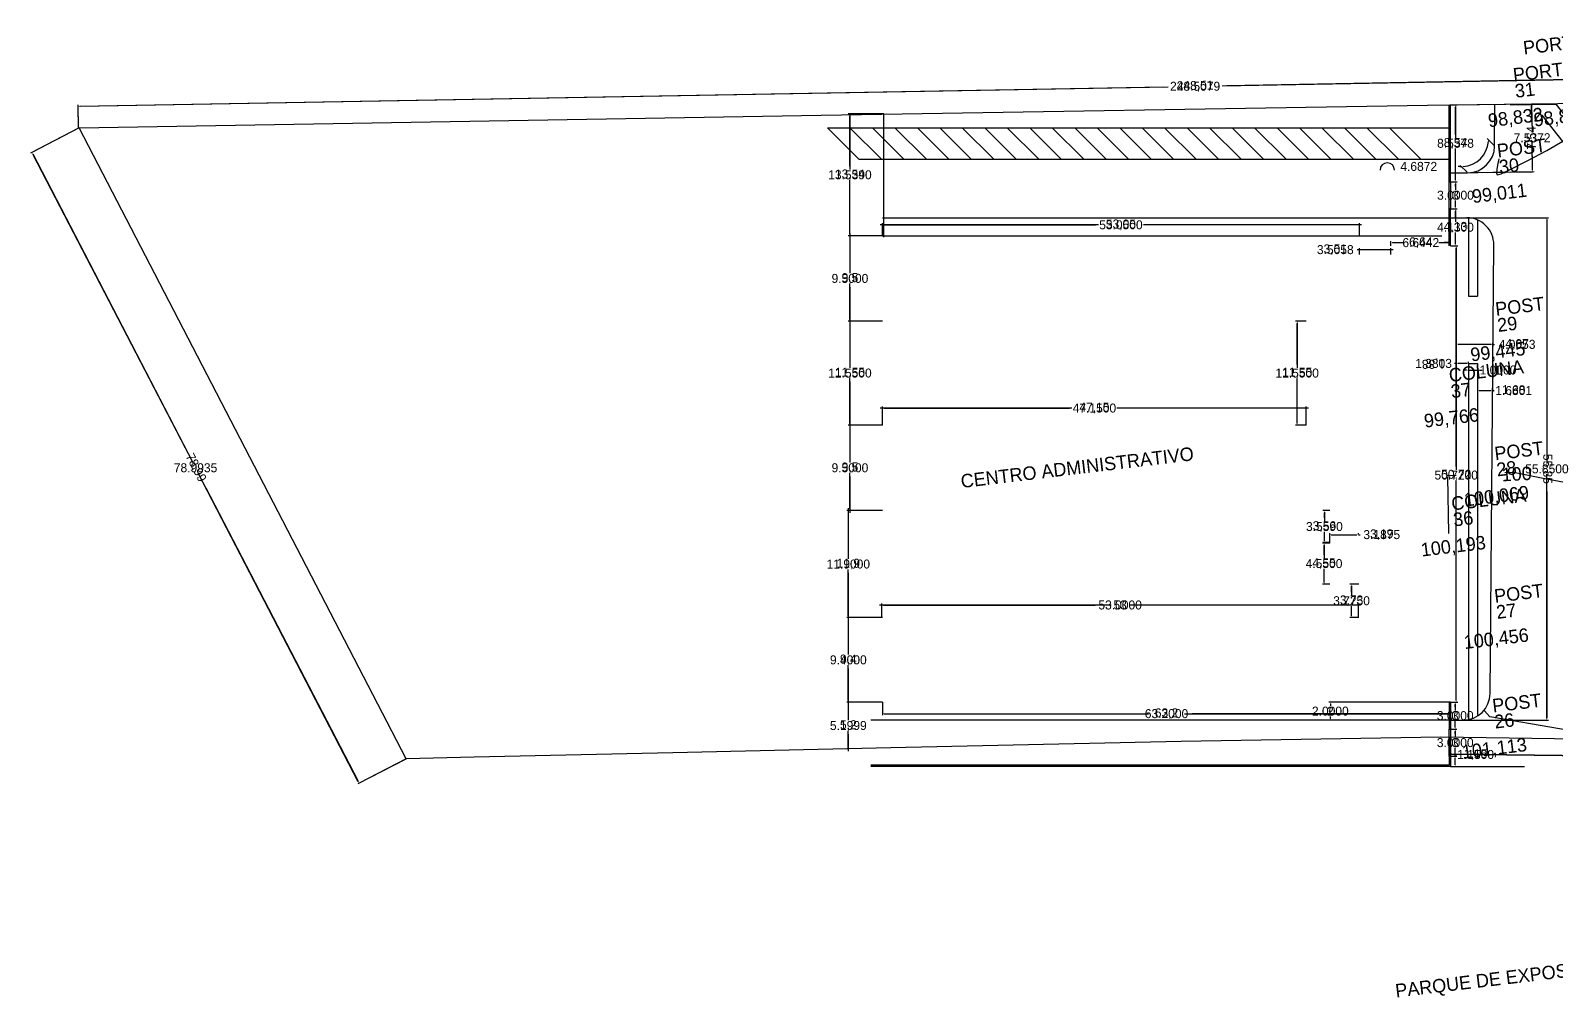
# Model space of a CAD drawing. Header units: metres. Extents: x -999 to 3200, y -1400 to 5056.
# Drawn here: x 824.1 to 993.8, y 4556.1 to 4663.6 of the extents above; entities that cross this region are included whole.
import ezdxf

# ---------------------------------------------------------------- set-up
doc = ezdxf.new("R2010")
doc.units = ezdxf.units.M
for name, color, linetype, true_color in [('0.1', 7, 'Continuous', 0x000001), ('CurvasTG', 7, 'Continuous', 0x000007), ('Layer1', 7, 'Continuous', 0x000001), ('Layer2', 7, 'Continuous', 0x000002), ('LINHA FINAS', 1, 'Continuous', 0x010c03), ('PLANIMETRIA', 7, 'Continuous', 0x000007)]:
    doc.layers.add(name, color=color, linetype=linetype, true_color=true_color)

# ---------------------------------------------------------------- blocks, each defined once
blk = doc.blocks.new('_CLOSEDFILLED')
at = {"color": 0, "linetype": 'BYBLOCK'}
blk.add_solid([(-1, 0.16), (0, 0), (-1, -0.16)], dxfattribs=at)

msp = doc.modelspace()

# ---------------------------------------------------------------- linework, layer by layer
at = {"color": 2}
for p, q in [((956.58, 4657.43), (1077.57, 4659.6)), ((829.6, 4655.15), (950.58, 4657.32)), ((981.9, 4655.3), (991.01, 4655.42)), ((829.39, 4652.71), (829.35, 4655.15)), ((918.95, 4654.3), (915.19, 4654.3)), ((915.19, 4648.5), (915.19, 4654.05)), ((982, 4655.3), (982.54, 4655.3)), ((982.54, 4652), (982.54, 4655.05)), ((991.03, 4653.65), (991.01, 4655.17)), ((829.45, 4652.74), (824.21, 4650.02)), ((824.33, 4649.8), (841.25, 4617.18)), ((982.54, 4647.01), (982.54, 4650.06)), ((991.11, 4648.13), (991.09, 4649.65)), ((982, 4647.76), (991.11, 4647.88)), ((915.19, 4641.01), (915.19, 4646.56)), ((982, 4646.76), (982.54, 4646.76)), ((982, 4646.76), (982.54, 4646.76)), ((982.54, 4646.23), (982.54, 4646.51)), ((982, 4643.76), (982.54, 4643.76)), ((982, 4643.76), (982.54, 4643.76)), ((982.54, 4644.01), (982.54, 4644.29)), ((982.54, 4642.67), (982.54, 4643.51)), ((942.83, 4641.97), (918.55, 4641.97)), ((918.8, 4640.76), (918.8, 4641.97)), ((972.1, 4641.97), (947.83, 4641.97)), ((971.85, 4640.76), (971.85, 4641.97)), ((982, 4642.76), (992.71, 4642.76)), ((992.71, 4642.51), (992.71, 4617.34)), ((915.19, 4641.01), (915.19, 4636.98)), ((918.95, 4640.76), (915.19, 4640.76)), ((918.8, 4640.76), (915.19, 4640.76)), ((982.54, 4639.88), (982.54, 4640.73)), ((975.61, 4639.21), (971.6, 4639.21)), ((971.85, 4638.66), (971.85, 4639.21)), ((975.36, 4639.63), (975.36, 4639.99)), ((975.36, 4638.66), (975.36, 4639.21)), ((975.61, 4639.99), (976.68, 4639.99)), ((980.68, 4639.99), (981.75, 4639.99)), ((982, 4639.63), (982, 4639.99)), ((982, 4639.63), (982.62, 4639.63)), ((982, 4639.63), (982.54, 4639.63)), ((982.62, 4615.12), (982.62, 4639.38)), ((915.19, 4635.04), (915.19, 4631.01)), ((915.19, 4631.51), (915.19, 4626.46)), ((918.8, 4631.26), (915.19, 4631.26)), ((918.8, 4631.26), (915.19, 4631.26)), ((965.95, 4631.26), (964.93, 4631.26)), ((964.93, 4626.46), (964.93, 4631.01)), ((982.62, 4627.1), (982.64, 4628.72)), ((982.89, 4628.72), (986.45, 4628.69)), ((986.69, 4627.06), (986.7, 4628.69)), ((982.62, 4626.56), (982.62, 4626.56)), ((983.75, 4626.56), (982.87, 4626.56)), ((984, 4626.56), (984, 4626.56)), ((984, 4626.56), (984, 4625.83)), ((985, 4626.5), (984.98, 4623.56)), ((985, 4626.56), (985, 4625.83)), ((986.68, 4626.49), (986.66, 4623.55)), ((983.75, 4625.83), (983.5, 4625.83)), ((984, 4625.83), (985, 4625.83)), ((985.25, 4625.83), (985.5, 4625.83)), ((915.19, 4624.52), (915.19, 4619.46)), ((964.93, 4619.96), (964.93, 4624.52)), ((985.23, 4623.56), (986.41, 4623.55)), ((939.88, 4621.6), (918.55, 4621.6)), ((918.8, 4619.71), (918.8, 4621.6)), ((966.2, 4621.6), (944.88, 4621.6)), ((965.95, 4619.71), (965.95, 4621.6)), ((915.19, 4619.96), (915.19, 4615.93)), ((918.8, 4619.71), (915.19, 4619.71)), ((918.8, 4619.71), (915.19, 4619.71)), ((965.95, 4619.71), (964.93, 4619.71)), ((915.19, 4613.99), (915.19, 4609.96)), ((982.62, 4589.16), (982.62, 4613.18)), ((843.56, 4612.74), (860.48, 4580.13)), ((992.71, 4612.34), (992.71, 4587.16)), ((915.01, 4610.46), (915.01, 4605.23)), ((918.8, 4610.21), (915.01, 4610.21)), ((918.8, 4610.21), (915.19, 4610.21)), ((968.55, 4610.21), (967.96, 4610.21)), ((967.96, 4609.4), (967.96, 4609.96)), ((968.55, 4606.59), (967.92, 4606.59)), ((967.92, 4605.28), (967.92, 4606.34)), ((967.96, 4606.9), (967.96, 4607.46)), ((968.55, 4606.65), (967.96, 4606.65)), ((968.55, 4606.59), (968.55, 4607.53)), ((968.8, 4607.53), (971.49, 4607.53)), ((971.74, 4607.53), (971.74, 4607.53)), ((915.01, 4603.29), (915.01, 4598.06)), ((967.92, 4602.29), (967.92, 4603.34)), ((968.55, 4602.04), (967.92, 4602.04)), ((971.8, 4602.04), (970.98, 4602.04)), ((970.98, 4601.14), (970.98, 4601.79)), ((944.24, 4599.71), (918.49, 4599.71)), ((918.74, 4598.31), (918.74, 4599.71)), ((971.99, 4599.71), (946.24, 4599.71)), ((971.74, 4598.31), (971.74, 4599.71)), ((915.01, 4598.56), (915.01, 4594.58)), ((918.8, 4598.31), (915.01, 4598.31)), ((918.8, 4598.31), (915.01, 4598.31)), ((970.98, 4598.56), (970.98, 4599.21)), ((971.8, 4598.31), (970.98, 4598.31)), ((915.01, 4592.64), (915.01, 4588.66)), ((915.01, 4589.16), (915.01, 4587.28)), ((918.8, 4588.91), (915.01, 4588.91)), ((915.01, 4588.91), (915.01, 4588.91)), ((918.8, 4588.91), (918.8, 4587.63)), ((919.05, 4587.63), (948.4, 4587.63)), ((952.4, 4587.63), (981.75, 4587.63)), ((982, 4588.91), (968.62, 4588.91)), ((982, 4588.91), (982, 4587.63)), ((982, 4588.91), (982.62, 4588.91)), ((982, 4588.91), (982.51, 4588.91)), ((982.51, 4588.38), (982.51, 4588.66)), ((982, 4586.91), (968.62, 4586.91)), ((982, 4586.91), (992.71, 4586.91)), ((982, 4585.91), (982.51, 4585.91)), ((982, 4585.91), (982.51, 4585.91)), ((982.51, 4586.16), (982.51, 4586.44)), ((915.01, 4585.34), (915.01, 4583.46)), ((981.85, 4585.02), (981.83, 4583.13)), ((982.51, 4585.38), (982.51, 4585.66)), ((865.83, 4582.62), (860.6, 4579.9)), ((915.01, 4583.71), (915.01, 4583.71)), ((982, 4582.91), (982.51, 4582.91)), ((1024.22, 4582.69), (982.08, 4583.12)), ((982.51, 4583.16), (982.51, 4583.44))]:
    msp.add_line(p, q, dxfattribs=at)
at = {"color": 7}
for p, q in [((986.89, 4650.74, -102), (986.93, 4655.37, -102)), ((993.71, 4655.39, -102), (1021.49, 4619.99, -102)), ((918.95, 4640.61, -102), (918.95, 4654.3, -102)), ((981.85, 4646.76, -102), (981.85, 4655.3, -102)), ((982, 4646.76, -102), (982, 4655.3, -102)), ((992.14, 4654.16, -102), (1020.55, 4617.95, -102)), ((982, 4647.76, -102), (983.89, 4647.76, -102)), ((981.85, 4646.76, -102), (982, 4646.76, -102)), ((981.85, 4639.63, -102), (981.85, 4643.76, -102)), ((981.85, 4643.76, -102), (982, 4643.76, -102)), ((982, 4639.63, -102), (982, 4643.76, -102)), ((982, 4642.76, -102), (983.8, 4642.76, -102)), ((984, 4642.76, -102), (984, 4634.05, -102)), ((985, 4642.51, -102), (985, 4634.05, -102)), ((918.8, 4640.76, -102), (981.03, 4640.76, -102)), ((986.38, 4589.89, -102), (986.8, 4639.74, -102)), ((984, 4634.05, -102), (985, 4634.05, -102)), ((984, 4626.56, -102), (985, 4626.56, -102)), ((984, 4626.56, -102), (984, 4586.98, -102)), ((985, 4626.56, -102), (985, 4587.39, -102)), ((981.65, 4613.96, -102), (981.77, 4607.66, -102)), ((981.85, 4588.91, -102), (981.85, 4585.91, -102)), ((982, 4588.91, -102), (982, 4585.91, -102)), ((981.85, 4585.91, -102), (982, 4585.91, -102)), ((982, 4586.91, -102), (983.38, 4586.91, -102)), ((981.85, 4582.91, -102), (981.85, 4581.91, -102)), ((981.85, 4582.91, -102), (982, 4582.91, -102)), ((982, 4582.91), (982.51, 4582.91)), ((982, 4582.91, -102), (982, 4581.76, -102)), ((982.51, 4582.01), (982.51, 4582.66)), ((981.85, 4581.91, -102), (917.5, 4581.91, -102)), ((982, 4581.76, -102), (917.5, 4581.76, -102)), ((982, 4581.76), (982.51, 4581.76)), ((982, 4581.76, -102), (990.22, 4581.76, -102))]:
    msp.add_line(p, q, dxfattribs=at)
for p, q in [((982.07, 4582.91), (982.69, 4582.91)), ((982.51, 4582.91), (982.51, 4583.09)), ((982.51, 4583.09), (982.69, 4583.09)), ((982.51, 4581.94), (982.51, 4582.73)), ((982.07, 4581.76), (982.69, 4581.76))]:
    msp.add_line(p, q)
msp.add_lwpolyline([(829.45, 4652.74), (912, 4654.17), (979.44, 4655.27), (1005.52, 4655.62), (1045.77, 4656.62), (1077.86, 4657.16), (1078.49, 4626.28), (1156.3, 4628.36), (1156.48, 4607.77), (1156.54, 4601.85), (1156.67, 4587.18), (1126.92, 4585.47), (1106.14, 4584.36), (1082.94, 4583.18), (1071.63, 4584.09), (1018.83, 4584.47), (980.9, 4585.03), (952.04, 4584.54), (919.75, 4583.82), (895.5, 4583.28), (873.4, 4582.79), (865.83, 4582.62), (829.45, 4652.74)], dxfattribs=at)
for centre, start, end in [((983.89, 4650.76, -102), 270, 359.5186), ((983.8, 4639.76, -102), 359.5186, 90), ((983.38, 4589.91, -102), 270, 359.5186)]:
    msp.add_arc(centre, 3, start, end, dxfattribs=at)
for points in [[(982.48, 4582.73), (982.54, 4582.73), (982.51, 4582.91)], [(982.48, 4581.94), (982.54, 4581.94), (982.51, 4581.76)]]:
    msp.add_solid(points)
at = {"layer": '0.1', "color": 1}
for points in [[(981.85, 4646.76), (982, 4646.76), (982, 4643.76), (981.85, 4643.76)], [(981.85, 4585.91), (982, 4585.91), (982, 4582.91), (981.85, 4582.91)]]:
    msp.add_lwpolyline(points, close=True, dxfattribs=at)
at = {"layer": 'CurvasTG', "color": 54}
for points in [[(987.35, 4649.32), (987.21, 4648.59), (987.13, 4648.12), (987.09, 4647.73), (987.17, 4647.54), (987.61, 4647.66), (988.68, 4648.17), (990.52, 4649.09), (992.7, 4650.25), (994.66, 4651.4), (995.95, 4652.34), (996.66, 4653.05), (997.01, 4653.52), (997.17, 4653.76), (997.23, 4653.86), (997.24, 4653.87)], [(1001.86, 4584.6), (986.37, 4587.29), (985.78, 4587.95)]]:
    msp.add_lwpolyline(points, dxfattribs=at)
at = {"layer": 'CurvasTG', "color": 2}
for points in [[(981.65, 4614.1), (982.62, 4614.15)], [(988.02, 4614.43), (988.99, 4614.48), (992.46, 4613.76), (996.85, 4612.97)]]:
    msp.add_lwpolyline(points, dxfattribs=at)
at = {"layer": 'Defpoints'}
for p in [(991.01, 4655.42), (915.19, 4654.3), (918.95, 4654.3, -102), (981.9, 4655.3, -102), (982, 4655.3, -102), (982.54, 4655.3), (829.39, 4652.71), (829.45, 4652.74, -102), (983.89, 4650.76, -102), (986.89, 4650.74, -102), (985.79, 4649.94), (982, 4647.76, -102), (983.89, 4647.76, -102), (982, 4646.76, -102), (982, 4646.76, -102), (982.54, 4646.76), (982, 4643.76, -102), (982, 4643.76, -102), (982.54, 4643.76), (918.8, 4641.97), (982, 4642.76, -102), (918.8, 4640.76, -102), (918.8, 4640.76, -102), (918.95, 4640.76, -102), (971.85, 4640.76, -102), (971.85, 4639.21), (971.85, 4638.66, -102), (975.36, 4639.63, -102), (975.36, 4638.66, -102), (982, 4639.99), (982, 4639.63, -102), (982, 4639.63, -102), (982, 4639.63, -102), (982.62, 4639.63), (915.19, 4631.26), (918.8, 4631.26, -102), (918.8, 4631.26, -102), (964.93, 4631.26), (965.95, 4631.26, -102), (986.7, 4628.69), (982.62, 4627.1), (982.62, 4626.56), (982.62, 4626.56), (984, 4626.56, -102), (984, 4626.56), (985, 4626.56, -102), (985, 4626.5), (986.68, 4626.49, -102), (986.69, 4627.06, -102), (985, 4625.83), (986.66, 4623.55), (918.8, 4621.6), (915.19, 4619.71), (918.8, 4619.71, -102), (918.8, 4619.71, -102), (918.8, 4619.71, -102), (965.95, 4619.71, -102), (965.95, 4619.71, -102), (915.19, 4610.21), (918.8, 4610.21, -102), (918.8, 4610.21, -102), (967.96, 4610.21), (968.55, 4610.21), (967.92, 4606.59), (968.55, 4606.65), (968.55, 4606.59, -102), (968.55, 4606.59, -102), (971.74, 4607.53), (971.74, 4607.53), (968.55, 4602.04, -102), (970.98, 4602.04), (971.8, 4602.04, -102), (918.74, 4599.71), (915.01, 4598.31), (918.74, 4598.31), (918.8, 4598.31, -102), (918.8, 4598.31, -102), (971.74, 4598.31), (971.8, 4598.31, -102), (915.01, 4588.91), (915.01, 4588.91), (918.8, 4588.91, -102), (918.8, 4588.91, -102), (968.62, 4588.91), (982, 4588.91, -102), (982, 4588.91, -102), (982, 4588.91, -102), (982, 4588.91, -102), (982, 4587.63), (982.51, 4588.91), (982, 4586.91, -102), (982, 4586.91, -102), (982, 4585.91, -102), (982, 4585.91, -102), (982.51, 4585.91), (992.71, 4586.91), (981.85, 4585.02, -102), (865.83, 4582.62, -102), (915.01, 4583.71), (915.01, 4583.71), (981.83, 4583.13), (982, 4582.91, -102), (982, 4582.91, -102), (982.51, 4582.91), (982, 4581.76, -102), (860.6, 4579.9)]:
    msp.add_point(p, dxfattribs=at)
at = {"layer": 'Layer1', "color": 1}
msp.add_lwpolyline([(988.63, 4655.31), (993.71, 4655.39)], dxfattribs=at)
at = {"layer": 'Layer2'}
for p, q in [((1077.64, 4659.6), (957.09, 4657.44)), ((829.53, 4655.15), (950.08, 4657.31)), ((981.97, 4655.3), (991.19, 4655.42)), ((829.39, 4652.77), (829.35, 4655.33)), ((918.89, 4654.3), (915.01, 4654.3)), ((915.19, 4654.12), (915.19, 4648.12)), ((982.07, 4655.3), (982.72, 4655.3)), ((982.54, 4655.12), (982.54, 4651.62)), ((991.01, 4655.24), (991.05, 4652.24)), ((829.39, 4652.71), (824.05, 4649.94)), ((982.54, 4646.94), (982.54, 4650.44)), ((986.84, 4650.78), (986.07, 4651.56)), ((991.11, 4648.06), (991.07, 4651.06)), ((824.3, 4649.86), (842.1, 4615.55)), ((983.84, 4647.81), (983.07, 4648.58)), ((915.19, 4640.94), (915.19, 4646.94)), ((982.07, 4647.76), (991.29, 4647.89)), ((983.02, 4648.46), (982.84, 4648.46)), ((982.07, 4646.76), (982.72, 4646.76)), ((982.07, 4646.76), (982.72, 4646.76)), ((982.54, 4646.58), (982.54, 4645.85)), ((982.07, 4643.76), (982.72, 4643.76)), ((982.07, 4643.76), (982.72, 4643.76)), ((982.54, 4643.94), (982.54, 4644.67)), ((982.54, 4643.58), (982.54, 4642.29)), ((918.8, 4640.83), (918.8, 4642.15)), ((918.98, 4641.97), (942.49, 4641.97)), ((971.67, 4641.97), (948.17, 4641.97)), ((971.85, 4640.83), (971.85, 4642.15)), ((982.07, 4642.76), (992.89, 4642.76)), ((992.71, 4642.58), (992.71, 4615.43)), ((918.89, 4640.76), (915.01, 4640.76)), ((918.74, 4640.76), (915.01, 4640.76)), ((915.19, 4640.58), (915.19, 4636.6)), ((975.36, 4639.7), (975.36, 4640.17)), ((982, 4639.7), (982, 4640.17)), ((982.54, 4639.81), (982.54, 4641.11)), ((971.85, 4639.21), (971.67, 4639.21)), ((971.85, 4638.73), (971.85, 4639.39)), ((975.18, 4639.21), (972.03, 4639.21)), ((975.36, 4638.73), (975.36, 4639.39)), ((975.54, 4639.99), (976.09, 4639.99)), ((981.82, 4639.99), (981.27, 4639.99)), ((982.07, 4639.63), (982.72, 4639.63)), ((982.07, 4639.63), (982.8, 4639.63)), ((982.62, 4639.45), (982.62, 4614.74)), ((915.19, 4631.44), (915.19, 4635.42)), ((918.74, 4631.26), (915.01, 4631.26)), ((918.74, 4631.26), (915.01, 4631.26)), ((915.19, 4631.08), (915.19, 4626.08)), ((965.89, 4631.26), (964.75, 4631.26)), ((964.93, 4631.08), (964.93, 4626.08)), ((982.62, 4627.16), (982.64, 4628.9)), ((982.82, 4628.72), (986.52, 4628.69)), ((986.69, 4627.12), (986.7, 4628.87)), ((986.7, 4628.69), (986.88, 4628.68)), ((982.62, 4626.56), (982.44, 4626.56)), ((982.62, 4626.63), (982.62, 4626.74)), ((983.82, 4626.56), (982.8, 4626.56)), ((984, 4626.63), (984, 4626.74)), ((984, 4626.5), (984, 4625.65)), ((985, 4626.5), (985, 4625.65)), ((915.19, 4619.89), (915.19, 4624.9)), ((964.93, 4619.89), (964.93, 4624.9)), ((984.18, 4625.83), (984.82, 4625.83)), ((985, 4626.44), (984.98, 4623.38)), ((985, 4625.83), (985.18, 4625.83)), ((986.68, 4626.42), (986.66, 4623.37)), ((985.16, 4623.56), (986.48, 4623.55)), ((986.66, 4623.55), (986.84, 4623.55)), ((918.8, 4619.78), (918.8, 4621.78)), ((918.98, 4621.6), (939.62, 4621.6)), ((965.77, 4621.6), (945.14, 4621.6)), ((965.95, 4619.78), (965.95, 4621.78)), ((918.74, 4619.71), (915.01, 4619.71)), ((918.74, 4619.71), (915.01, 4619.71)), ((965.89, 4619.71), (964.75, 4619.71)), ((915.19, 4619.53), (915.19, 4615.55)), ((860.51, 4580.06), (842.71, 4614.37)), ((915.19, 4610.39), (915.19, 4614.37)), ((982.62, 4589.09), (982.62, 4613.56)), ((992.71, 4587.09), (992.71, 4614.25)), ((918.74, 4610.21), (914.83, 4610.21)), ((918.74, 4610.21), (915.01, 4610.21)), ((915.01, 4610.03), (915.01, 4604.85)), ((968.49, 4610.21), (967.78, 4610.21)), ((967.96, 4610.03), (967.96, 4609.02)), ((967.96, 4606.83), (967.96, 4607.84)), ((968.49, 4606.59), (967.74, 4606.59)), ((968.49, 4606.65), (967.78, 4606.65)), ((967.92, 4606.41), (967.92, 4604.9)), ((968.55, 4606.65), (968.55, 4607.71)), ((968.73, 4607.53), (971.56, 4607.53)), ((971.74, 4607.59), (971.74, 4607.71)), ((971.74, 4607.53), (971.92, 4607.53)), ((915.01, 4598.49), (915.01, 4603.67)), ((967.92, 4602.22), (967.92, 4603.72)), ((968.49, 4602.04), (967.74, 4602.04)), ((971.74, 4602.04), (970.8, 4602.04)), ((970.98, 4601.86), (970.98, 4600.77)), ((918.74, 4598.38), (918.74, 4599.89)), ((918.92, 4599.71), (942.48, 4599.71)), ((971.56, 4599.71), (948, 4599.71)), ((970.98, 4598.49), (970.98, 4599.59)), ((971.74, 4598.38), (971.74, 4599.89)), ((918.74, 4598.31), (914.83, 4598.31)), ((918.74, 4598.31), (914.83, 4598.31)), ((915.01, 4598.13), (915.01, 4594.2)), ((971.74, 4598.31), (970.8, 4598.31)), ((915.01, 4589.09), (915.01, 4593.02)), ((918.74, 4588.91), (914.83, 4588.91)), ((914.95, 4588.91), (914.83, 4588.91)), ((915.01, 4588.73), (915.01, 4586.9)), ((918.8, 4588.85), (918.8, 4587.45)), ((918.98, 4587.63), (947.56, 4587.63)), ((981.82, 4587.63), (953.24, 4587.63)), ((981.94, 4588.91), (968.44, 4588.91)), ((968.62, 4588.73), (968.62, 4588.5)), ((982, 4588.85), (982, 4587.45)), ((982.07, 4588.91), (982.69, 4588.91)), ((982.07, 4588.91), (982.8, 4588.91)), ((982.51, 4588.73), (982.51, 4588)), ((981.94, 4586.91), (968.44, 4586.91)), ((968.62, 4587.09), (968.62, 4587.32)), ((982.07, 4586.91), (992.89, 4586.91)), ((982.07, 4585.91), (982.69, 4585.91)), ((982.07, 4585.91), (982.69, 4585.91)), ((982.51, 4586.09), (982.51, 4586.82)), ((915.01, 4583.89), (915.01, 4585.72)), ((981.85, 4584.96), (981.83, 4582.95)), ((982.51, 4585.73), (982.51, 4585)), ((865.78, 4582.59), (860.44, 4579.82)), ((914.95, 4583.71), (914.83, 4583.71)), ((982.01, 4583.12), (1023.72, 4582.69)), ((982.07, 4582.91), (982.69, 4582.91)), ((982.51, 4583.09), (982.51, 4583.82))]:
    msp.add_line(p, q, dxfattribs=at)
for centre, radius, start, end in [((983.2, 4651.45), 3, 273.4383, 356.0804), ((974.95, 4648.06), 0.8, 360, 180), ((983.2, 4651.45), 3, 266.5617, 270)]:
    msp.add_arc(centre, radius, start, end, dxfattribs=at)
for points in [[(991.04, 4655.24), (990.98, 4655.24), (991.01, 4655.42)], [(829.53, 4655.18), (829.53, 4655.12), (829.35, 4655.15)], [(915.16, 4654.12), (915.22, 4654.12), (915.19, 4654.3)], [(982.51, 4655.12), (982.57, 4655.12), (982.54, 4655.3)], [(986.16, 4651.25), (986.22, 4651.25), (986.2, 4651.43)], [(824.32, 4649.87), (824.27, 4649.85), (824.21, 4650.02)], [(982.51, 4646.94), (982.57, 4646.94), (982.54, 4646.76)], [(983.38, 4648.43), (983.38, 4648.49), (983.2, 4648.45)], [(991.14, 4648.07), (991.08, 4648.06), (991.11, 4647.88)], [(982.51, 4646.58), (982.57, 4646.58), (982.54, 4646.76)], [(982.51, 4643.94), (982.57, 4643.94), (982.54, 4643.76)], [(982.51, 4643.58), (982.57, 4643.58), (982.54, 4643.76)], [(918.98, 4642), (918.98, 4641.94), (918.8, 4641.97)], [(971.67, 4642), (971.67, 4641.94), (971.85, 4641.97)], [(992.68, 4642.58), (992.74, 4642.58), (992.71, 4642.76)], [(915.16, 4640.94), (915.22, 4640.94), (915.19, 4640.76)], [(915.16, 4640.58), (915.22, 4640.58), (915.19, 4640.76)], [(972.03, 4639.24), (972.03, 4639.18), (971.85, 4639.21)], [(975.18, 4639.24), (975.18, 4639.18), (975.36, 4639.21)], [(975.54, 4640.02), (975.54, 4639.96), (975.36, 4639.99)], [(981.82, 4640.02), (981.82, 4639.96), (982, 4639.99)], [(982.51, 4639.81), (982.57, 4639.81), (982.54, 4639.63)], [(982.59, 4639.45), (982.65, 4639.45), (982.62, 4639.63)], [(915.16, 4631.44), (915.22, 4631.44), (915.19, 4631.26)], [(915.16, 4631.08), (915.22, 4631.08), (915.19, 4631.26)], [(964.9, 4631.08), (964.96, 4631.08), (964.93, 4631.26)], [(982.82, 4628.75), (982.82, 4628.69), (982.64, 4628.72)], [(986.52, 4628.72), (986.52, 4628.66), (986.7, 4628.69)], [(982.8, 4626.59), (982.8, 4626.53), (982.62, 4626.56)], [(983.82, 4626.59), (983.82, 4626.53), (984, 4626.56)], [(984.18, 4625.86), (984.18, 4625.8), (984, 4625.83)], [(984.82, 4625.86), (984.82, 4625.8), (985, 4625.83)], [(985.16, 4623.59), (985.16, 4623.53), (984.98, 4623.56)], [(986.48, 4623.58), (986.48, 4623.52), (986.66, 4623.55)], [(918.98, 4621.63), (918.98, 4621.57), (918.8, 4621.6)], [(965.77, 4621.63), (965.77, 4621.57), (965.95, 4621.6)], [(915.16, 4619.89), (915.22, 4619.89), (915.19, 4619.71)], [(915.16, 4619.53), (915.22, 4619.53), (915.19, 4619.71)], [(964.9, 4619.89), (964.96, 4619.89), (964.93, 4619.71)], [(914.98, 4610.03), (915.04, 4610.03), (915.01, 4610.21)], [(915.16, 4610.39), (915.22, 4610.39), (915.19, 4610.21)], [(967.93, 4610.03), (967.99, 4610.03), (967.96, 4610.21)], [(967.89, 4606.41), (967.95, 4606.41), (967.92, 4606.59)], [(967.93, 4606.83), (967.99, 4606.83), (967.96, 4606.65)], [(968.73, 4607.56), (968.73, 4607.5), (968.55, 4607.53)], [(971.56, 4607.56), (971.56, 4607.5), (971.74, 4607.53)], [(967.89, 4602.22), (967.95, 4602.22), (967.92, 4602.04)], [(970.95, 4601.86), (971.01, 4601.86), (970.98, 4602.04)], [(918.92, 4599.74), (918.92, 4599.68), (918.74, 4599.71)], [(971.56, 4599.74), (971.56, 4599.68), (971.74, 4599.71)], [(914.98, 4598.49), (915.04, 4598.49), (915.01, 4598.31)], [(914.98, 4598.13), (915.04, 4598.13), (915.01, 4598.31)], [(970.95, 4598.49), (971.01, 4598.49), (970.98, 4598.31)], [(914.98, 4589.09), (915.04, 4589.09), (915.01, 4588.91)], [(914.98, 4588.73), (915.04, 4588.73), (915.01, 4588.91)], [(918.98, 4587.66), (918.98, 4587.6), (918.8, 4587.63)], [(968.59, 4588.73), (968.65, 4588.73), (968.62, 4588.91)], [(981.82, 4587.66), (981.82, 4587.6), (982, 4587.63)], [(982.48, 4588.73), (982.54, 4588.73), (982.51, 4588.91)], [(982.59, 4589.09), (982.65, 4589.09), (982.62, 4588.91)], [(968.59, 4587.09), (968.65, 4587.09), (968.62, 4586.91)], [(982.48, 4586.09), (982.54, 4586.09), (982.51, 4585.91)], [(982.48, 4585.73), (982.54, 4585.73), (982.51, 4585.91)], [(992.68, 4587.09), (992.74, 4587.09), (992.71, 4586.91)], [(914.98, 4583.89), (915.04, 4583.89), (915.01, 4583.71)], [(982.01, 4583.15), (982.01, 4583.09), (981.83, 4583.13)], [(982.48, 4583.09), (982.54, 4583.09), (982.51, 4582.91)], [(860.54, 4580.08), (860.49, 4580.05), (860.6, 4579.9)]]:
    msp.add_solid(points, dxfattribs=at)
at = {"layer": 'LINHA FINAS', "color": 1, "true_color": 0x010c03}
for p, q in [((912.69, 4652.76, -102), (981.85, 4652.76, -102)), ((912.69, 4652.76, -102), (916.19, 4649.26, -102)), ((915.19, 4652.76, -102), (918.69, 4649.26, -102)), ((917.69, 4652.76, -102), (921.19, 4649.26, -102)), ((920.19, 4652.76, -102), (923.69, 4649.26, -102)), ((922.69, 4652.76, -102), (926.19, 4649.26, -102)), ((925.19, 4652.76, -102), (928.69, 4649.26, -102)), ((927.69, 4652.76, -102), (931.19, 4649.26, -102)), ((930.19, 4652.76, -102), (933.69, 4649.26, -102)), ((932.69, 4652.76, -102), (936.19, 4649.26, -102)), ((935.19, 4652.76, -102), (938.69, 4649.26, -102)), ((937.69, 4652.76, -102), (941.19, 4649.26, -102)), ((940.19, 4652.76, -102), (943.69, 4649.26, -102)), ((942.69, 4652.76, -102), (946.19, 4649.26, -102)), ((945.19, 4652.76, -102), (948.69, 4649.26, -102)), ((947.69, 4652.76, -102), (951.19, 4649.26, -102)), ((950.19, 4652.76, -102), (953.69, 4649.26, -102)), ((952.69, 4652.76, -102), (956.19, 4649.26, -102)), ((955.19, 4652.76, -102), (958.69, 4649.26, -102)), ((957.69, 4652.76, -102), (961.19, 4649.26, -102)), ((960.19, 4652.76, -102), (963.69, 4649.26, -102)), ((962.69, 4652.76, -102), (966.19, 4649.26, -102)), ((965.19, 4652.76, -102), (968.69, 4649.26, -102)), ((967.69, 4652.76, -102), (971.19, 4649.26, -102)), ((970.19, 4652.76, -102), (973.69, 4649.26, -102)), ((972.69, 4652.76, -102), (976.19, 4649.26, -102)), ((975.19, 4652.76, -102), (978.69, 4649.26, -102)), ((916.19, 4649.26, -102), (981.85, 4649.26, -102)), ((918.8, 4642.76, -102), (981.85, 4642.76, -102)), ((982, 4586.91, -102), (917.5, 4586.91, -102))]:
    msp.add_line(p, q, dxfattribs=at)

# ---------------------------------------------------------------- block references
at = {"color": 7, "xscale": 0.25, "yscale": 0.25}
for p, rotation in [((982.51, 4582.91), 90), ((982.51, 4581.76), 270)]:
    msp.add_blockref('_CLOSEDFILLED', p, dxfattribs=dict(at, rotation=rotation))
at = {"layer": 'Layer2', "color": 2, "xscale": 0.25, "yscale": 0.25}
for p, rotation in [((991.01, 4655.42), 90.766654352432), ((829.35, 4655.15), 181.02707161820476), ((915.19, 4654.3), 90), ((982.54, 4655.3), 90), ((824.21, 4650.02), 117.42465293800873), ((982.54, 4646.76), 270), ((991.11, 4647.88), 270.766654352432), ((982.54, 4646.76), 90), ((982.54, 4643.76), 270), ((982.54, 4643.76), 90), ((971.85, 4641.97), 180), ((992.71, 4642.76), 90), ((915.19, 4640.76), 270), ((915.19, 4640.76), 270), ((975.36, 4639.99), 180), ((975.36, 4639.21), 180), ((982.54, 4639.63), 270), ((982.62, 4639.63), 90), ((915.19, 4631.26), 270), ((915.19, 4631.26), 90), ((964.93, 4631.26), 90), ((982.64, 4628.72), 179.51862933706826), ((986.7, 4628.69), -0.48137066293173897), ((982.62, 4626.56), 180), ((984, 4626.56), 360), ((985, 4625.83), 180), ((984.98, 4623.56), 179.51862933714133), ((986.66, 4623.55), -0.48137066285867647), ((965.95, 4621.6), 180), ((915.19, 4619.71), 270), ((915.19, 4619.71), 90), ((964.93, 4619.71), 270), ((915.01, 4610.21), 270), ((915.19, 4610.21), 90), ((967.96, 4610.21), 90), ((967.92, 4606.59), 90), ((967.96, 4606.65), 270), ((968.55, 4607.53), 180), ((967.92, 4602.04), 270), ((970.98, 4602.04), 90), ((971.74, 4599.71), 180), ((915.01, 4598.31), 270), ((915.01, 4598.31), 90), ((970.98, 4598.31), 270), ((915.01, 4588.91), 270), ((982.62, 4588.91), 270), ((915.01, 4588.91), 90), ((918.8, 4587.63), 180), ((968.62, 4588.91), 90), ((982.51, 4588.91), 90), ((968.62, 4586.91), 270), ((982.51, 4585.91), 270), ((982.51, 4585.91), 90), ((992.71, 4586.91), -90), ((915.01, 4583.71), 90), ((981.83, 4583.13), 179.40793999236723), ((982.51, 4582.91), 270), ((860.6, 4579.9), -62.57534706199127)]:
    msp.add_blockref('_CLOSEDFILLED', p, dxfattribs=dict(at, rotation=rotation))
for p in [(918.8, 4641.97), (971.85, 4639.21), (982, 4639.99), (984, 4625.83), (918.8, 4621.6), (971.74, 4607.53), (918.74, 4599.71), (982, 4587.63)]:
    msp.add_blockref('_CLOSEDFILLED', p, dxfattribs=at)

# ---------------------------------------------------------------- texts
at = {"color": 4}
for s, p in [('PORTAO', (989.03, 4657.88, -3.17)), ('POST', (987.25, 4649.45, -2.99)), ('POST', (987.06, 4631.85, -2.56)), ('COLUNA', (981.9, 4624.49, -2.23)), ('POST', (986.97, 4615.79, -1.93)), ('COLUNA', (982.17, 4610.22, -1.81)), ('POST', (986.94, 4599.95, -1.54)), ('POST', (986.73, 4587.76, -0.89))]:
    msp.add_text(s, height=1.5, rotation=6.8353, dxfattribs=at).set_placement(p)
at = {"color": 1}
for s, p in [('31', (989.24, 4656.09, -3.17)), ('30', (987.47, 4647.66, -2.99)), ('29', (987.28, 4630.06, -2.56)), ('37', (982.12, 4622.7, -2.23)), ('28', (987.19, 4614, -1.93)), ('36', (982.38, 4608.44, -1.81)), ('27', (987.16, 4598.16, -1.54)), ('26', (986.95, 4585.97, -0.89))]:
    msp.add_text(s, height=1.5, rotation=6.8353, dxfattribs=at).set_placement(p)
at = {"color": 7}
for s, p in [('98,832', (986.25, 4652.81, -3.17)), ('98,851', (991.33, 4652.89, -3.15)), ('99,011', (984.47, 4644.38, -2.99)), ('99,445', (984.29, 4626.78, -2.56)), ('99,766', (979.13, 4619.42, -2.23)), ('100,069', (983.59, 4610.65, -1.93)), ('100,193', (978.78, 4605.09, -1.81)), ('100,456', (983.56, 4594.81, -1.54)), ('101,113', (983.35, 4582.62, -0.89))]:
    msp.add_text(s, height=1.5, rotation=6.8353, dxfattribs=at).set_placement(p)
at = {"insert": (984.78, 4583.09), "char_height": 1, "attachment_point": 5}
msp.add_mtext('\\A1;1.1500', dxfattribs=at)
at = {"color": 7, "insert": (984.78, 4583.09), "char_height": 1, "attachment_point": 5}
msp.add_mtext('1,15', dxfattribs=at)
at = {"layer": 'CurvasTG', "color": 2}
msp.add_text('100', height=1.5, rotation=2.9777, dxfattribs=at).set_placement((987.71, 4613.45, -2))
at = {"layer": 'Layer2', "char_height": 1, "attachment_point": 5}
for s, insert in [('\\A1;248.5079', (953.58, 4657.37)), ('\\A1;7.5372', (991.06, 4651.65)), ('\\A1;8.5378', (982.54, 4651.03)), ('\\A1;4.6872', (978.45, 4648.46)), ('\\A1;13.5390', (915.19, 4647.53)), ('\\A1;3.0000', (982.54, 4645.26)), ('\\A1;53.0500', (945.33, 4641.97)), ('\\A1;4.1300', (982.54, 4641.7)), ('\\A1;6.6442', (978.68, 4639.99)), ('\\A1;3.5058', (969.17, 4639.21)), ('\\A1;9.5000', (915.19, 4636.01)), ('\\A1;4.0653', (989.39, 4628.68)), ('\\A1;1.3803', (980.1, 4626.56)), ('\\A1;11.5500', (915.19, 4625.49)), ('\\A1;11.5500', (964.93, 4625.49)), ('\\A1;1.0000', (987.27, 4625.83)), ('\\A1;1.6801', (989.01, 4623.55)), ('\\A1;47.1500', (942.38, 4621.6)), ('\\A1;78.9935', (842.41, 4614.96)), ('\\A1;9.5000', (915.19, 4614.96)), ('\\A1;50.7200', (982.62, 4614.15)), ('\\A1;55.8500', (992.71, 4614.84)), ('\\A1;3.5590', (967.96, 4608.43)), ('\\A1;3.1875', (974.34, 4607.53)), ('\\A1;11.9000', (915.01, 4604.26)), ('\\A1;4.5500', (967.92, 4604.31)), ('\\A1;53.0000', (945.24, 4599.71)), ('\\A1;3.7250', (970.98, 4600.18)), ('\\A1;9.4000', (915.01, 4593.61)), ('\\A1;63.2000', (950.4, 4587.63)), ('\\A1;2.0000', (968.62, 4587.91)), ('\\A1;3.0000', (982.51, 4587.41)), ('\\A1;5.1999', (915.01, 4586.31)), ('\\A1;3.0000', (982.51, 4584.41))]:
    msp.add_mtext(s, dxfattribs=dict(at, insert=insert))
at = {"layer": 'Layer2', "color": 2, "char_height": 1, "attachment_point": 5}
for s, insert, rotation in [('248,51', (953.58, 4657.37), 1.0271), ('7,54', (991.06, 4651.65), 90.7667), ('4,07', (989.39, 4628.68), 359.5186), ('1,38', (980.1, 4626.56), 180), ('1,68', (989.01, 4623.55), 359.5186), ('78,99', (842.41, 4614.96), 297.4247), ('55,85', (992.71, 4614.84), 270)]:
    msp.add_mtext(s, dxfattribs=dict(at, insert=insert, rotation=rotation))
for s, insert in [('8,54', (982.54, 4651.03)), ('13,54', (915.19, 4647.53)), ('3', (982.54, 4645.26)), ('53,05', (945.33, 4641.97)), ('4,13', (982.54, 4641.7)), ('6,64', (978.68, 4639.99)), ('3,51', (969.17, 4639.21)), ('9,5', (915.19, 4636.01)), ('11,55', (915.19, 4625.49)), ('11,55', (964.93, 4625.49)), ('1', (987.27, 4625.83)), ('47,15', (942.38, 4621.6)), ('9,5', (915.19, 4614.96)), ('50,72', (982.62, 4614.15)), ('3,56', (967.96, 4608.43)), ('3,19', (974.34, 4607.53)), ('11,9', (915.01, 4604.26)), ('4,55', (967.92, 4604.31)), ('53', (945.24, 4599.71)), ('3,73', (970.98, 4600.18)), ('9,4', (915.01, 4593.61)), ('63,2', (950.4, 4587.63)), ('2', (968.62, 4587.91)), ('3', (982.51, 4587.41)), ('5,2', (915.01, 4586.31)), ('3', (982.51, 4584.41))]:
    msp.add_mtext(s, dxfattribs=dict(at, insert=insert))
at = {"layer": 'PLANIMETRIA', "color": 7}
for s, p in [('PORTÃO', (990.16, 4660.89, -102)), ('CENTRO ADMINISTRATIVO', (927.61, 4612.71, -102)), ('PARQUE DE EXPOSIÇÃO', (975.94, 4556.07, -102))]:
    msp.add_text(s, height=1.5, rotation=6.8353, dxfattribs=at).set_placement(p)

doc.saveas('drawing.dxf')
